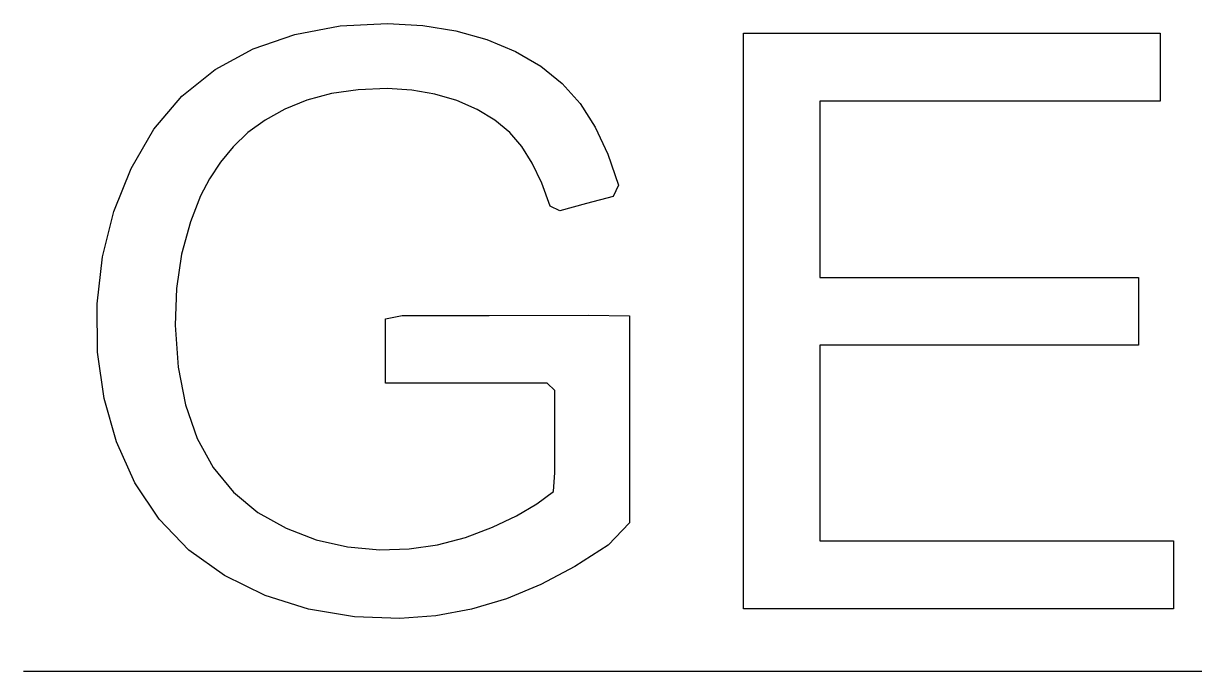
# Model space of a CAD drawing. Header units: metres. Extents: x 3906 to 4789, y 859 to 1465.
# Drawn here: x 3905.8 to 3993.1, y 1416.8 to 1465.2 of the extents above; entities that cross this region are included whole.
import ezdxf

# ---------------------------------------------------------------- set-up
doc = ezdxf.new("R2010")
doc.units = ezdxf.units.M

msp = doc.modelspace()

# ---------------------------------------------------------------- linework, layer by layer
at = {"layer": 'COMPONENT9'}
for p, q in [((3926.033, 1464.349), (3929.395, 1464.984)), ((3929.395, 1464.984), (3932.937, 1465.176)), ((3932.937, 1465.176), (3935.554, 1465.031)), ((3935.554, 1465.031), (3938.02, 1464.633)), ((3922.922, 1463.271), (3926.033, 1464.349)), ((3938.02, 1464.633), (3940.336, 1463.981)), ((3959.473, 1421.489), (3959.473, 1464.444)), ((3959.473, 1464.444), (3990.532, 1464.444)), ((3990.532, 1464.444), (3990.532, 1459.375)), ((3920.079, 1461.746), (3922.922, 1463.271)), ((3940.336, 1463.981), (3942.478, 1463.085)), ((3942.478, 1463.085), (3944.355, 1461.987)), ((3917.604, 1459.754), (3920.079, 1461.746)), ((3944.355, 1461.987), (3945.959, 1460.688)), ((3945.959, 1460.688), (3947.291, 1459.189)), ((3915.516, 1457.291), (3917.604, 1459.754)), ((3928.747, 1459.94), (3926.918, 1459.455)), ((3930.753, 1460.226), (3928.747, 1459.94)), ((3932.91, 1460.312), (3930.753, 1460.226)), ((3934.741, 1460.204), (3932.91, 1460.312)), ((3936.472, 1459.906), (3934.741, 1460.204)), ((3938.106, 1459.419), (3936.472, 1459.906)), ((3926.918, 1459.455), (3925.267, 1458.779)), ((3939.619, 1458.754), (3938.106, 1459.419)), ((3947.291, 1459.189), (3948.415, 1457.44)), ((3990.532, 1459.375), (3965.158, 1459.375)), ((3965.158, 1459.375), (3965.158, 1446.219)), ((3925.267, 1458.779), (3923.8, 1457.967)), ((3940.934, 1457.959), (3939.619, 1458.754)), ((3913.815, 1454.358), (3915.516, 1457.291)), ((3923.8, 1457.967), (3922.518, 1457.03)), ((3942.041, 1457.038), (3940.934, 1457.959)), ((3948.415, 1457.44), (3949.367, 1455.415)), ((3922.518, 1457.03), (3921.421, 1455.966)), ((3942.944, 1455.99), (3942.041, 1457.038)), ((3921.421, 1455.966), (3920.48, 1454.81)), ((3943.723, 1454.743), (3942.944, 1455.99)), ((3949.367, 1455.415), (3950.147, 1453.114)), ((3920.48, 1454.81), (3919.669, 1453.59)), ((3944.424, 1453.26), (3943.723, 1454.743)), ((3912.53, 1451.13), (3913.815, 1454.358)), ((3919.669, 1453.59), (3918.989, 1452.306)), ((3945.046, 1451.54), (3944.424, 1453.26)), ((3950.147, 1453.114), (3949.748, 1452.271)), ((3918.989, 1452.306), (3918.235, 1450.382)), ((3949.748, 1452.271), (3947.768, 1451.727)), ((3911.686, 1447.762), (3912.53, 1451.13)), ((3945.787, 1451.184), (3945.046, 1451.54)), ((3947.768, 1451.727), (3945.787, 1451.184)), ((3918.235, 1450.382), (3917.583, 1447.948)), ((3911.282, 1444.254), (3911.686, 1447.762)), ((3917.583, 1447.948), (3917.207, 1445.4)), ((3965.158, 1446.219), (3988.92, 1446.219)), ((3988.92, 1446.219), (3988.92, 1441.179)), ((3917.207, 1445.4), (3917.108, 1442.656)), ((3911.321, 1440.644), (3911.282, 1444.254)), ((3932.781, 1443.143), (3934.029, 1443.379)), ((3934.029, 1443.379), (3940.518, 1443.389)), ((3940.518, 1443.389), (3947.926, 1443.401)), ((3947.926, 1443.401), (3950.976, 1443.364)), ((3950.976, 1443.364), (3950.976, 1439.554)), ((3917.108, 1442.656), (3917.32, 1439.527)), ((3932.781, 1441.456), (3932.781, 1443.143)), ((3932.781, 1439.363), (3932.781, 1441.456)), ((3911.803, 1437.193), (3911.321, 1440.644)), ((3988.92, 1441.179), (3965.158, 1441.179)), ((3965.158, 1441.179), (3965.158, 1426.558)), ((3917.32, 1439.527), (3917.865, 1436.713)), ((3932.781, 1438.337), (3932.781, 1439.363)), ((3950.976, 1439.554), (3950.976, 1432.849)), ((3935.351, 1438.337), (3932.781, 1438.337)), ((3940.597, 1438.337), (3935.351, 1438.337)), ((3944.824, 1438.337), (3940.597, 1438.337)), ((3945.409, 1437.788), (3944.824, 1438.337)), ((3912.728, 1433.944), (3911.803, 1437.193)), ((3945.409, 1434.935), (3945.409, 1437.788)), ((3917.865, 1436.713), (3918.743, 1434.214)), ((3945.409, 1431.679), (3945.409, 1434.935)), ((3914.097, 1430.898), (3912.728, 1433.944)), ((3918.743, 1434.214), (3919.946, 1432.035)), ((3950.976, 1432.849), (3950.976, 1427.913)), ((3919.946, 1432.035), (3921.454, 1430.19)), ((3945.299, 1430.241), (3945.409, 1431.679)), ((3915.898, 1428.184), (3914.097, 1430.898)), ((3921.454, 1430.19), (3923.264, 1428.681)), ((3944.072, 1429.326), (3945.299, 1430.241)), ((3942.56, 1428.443), (3944.072, 1429.326)), ((3923.264, 1428.681), (3925.372, 1427.506)), ((3940.763, 1427.591), (3942.56, 1428.443)), ((3918.126, 1425.876), (3915.898, 1428.184)), ((3925.372, 1427.506), (3927.622, 1426.652)), ((3938.734, 1426.816), (3940.763, 1427.591)), ((3950.976, 1427.913), (3949.374, 1426.257)), ((3927.622, 1426.652), (3929.952, 1426.114)), ((3936.66, 1426.268), (3938.734, 1426.816)), ((3920.78, 1423.974), (3918.126, 1425.876)), ((3929.952, 1426.114), (3932.36, 1425.891)), ((3932.36, 1425.891), (3934.557, 1425.959)), ((3934.557, 1425.959), (3936.66, 1426.268)), ((3949.374, 1426.257), (3946.893, 1424.641)), ((3965.158, 1426.558), (3991.528, 1426.558)), ((3991.528, 1426.558), (3991.528, 1421.489)), ((3923.805, 1422.491), (3920.78, 1423.974)), ((3946.893, 1424.641), (3944.367, 1423.304)), ((3944.367, 1423.304), (3941.797, 1422.245)), ((3927.036, 1421.461), (3923.805, 1422.491)), ((3941.797, 1422.245), (3939.186, 1421.468)), ((3930.462, 1420.888), (3927.036, 1421.461)), ((3939.186, 1421.468), (3936.536, 1420.975)), ((3991.528, 1421.489), (3959.473, 1421.489)), ((3933.846, 1420.765), (3930.462, 1420.888)), ((3936.536, 1420.975), (3933.846, 1420.765))]:
    msp.add_line(p, q, dxfattribs=at)
at = {"layer": 'GROUP0'}
msp.add_line((4788.745, 1416.811), (3905.791, 1416.811), dxfattribs=at)

doc.saveas('drawing.dxf')
